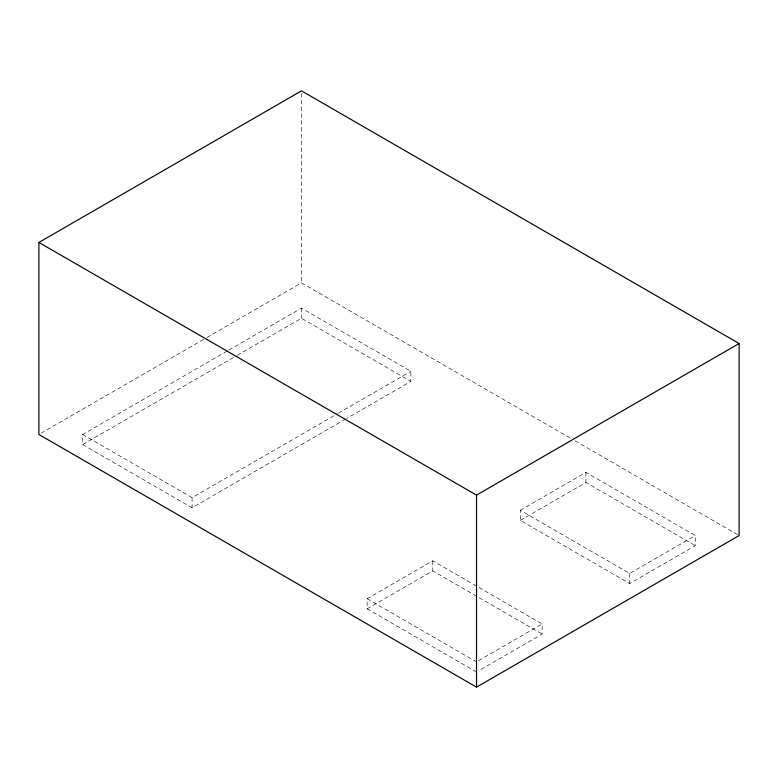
<?xml version="1.0" encoding="UTF-8"?>
<svg xmlns="http://www.w3.org/2000/svg" width="778" height="778" viewBox="0 0 778 778"><rect width="100%" height="100%" fill="white"/><g stroke="black" fill="none" stroke-linecap="round" stroke-linejoin="round"><path stroke-width="0.58" stroke-dasharray="3.89 2.92" d="M41.001 433.268L205.898 338.06M206.948 337.458L301.475 282.881L570.78 438.364M345.656 419.079L192.069 507.752L82.663 444.588L82.663 434.484L227.837 350.664M228.888 350.061L301.475 308.146L410.881 371.32L410.881 381.424L346.706 418.467M82.663 444.588L236.249 355.916M237.3 355.303L301.475 318.26L410.881 381.424M82.663 434.484L192.069 497.648L337.244 413.828M338.294 413.225L410.881 371.32M476.525 671.978L367.119 608.814L367.119 598.71L432.762 560.812L542.169 623.975L542.169 634.08L478.606 670.782M520.288 510.28L585.931 472.382L695.337 535.546L695.337 545.65L629.694 583.549L520.288 520.385L520.288 510.28L629.694 573.444L695.337 535.546M367.119 608.814L432.762 570.916L542.169 634.08M520.288 520.385L585.931 482.486L695.337 545.65M478.606 660.668L542.169 623.975M574.991 440.795L739.1 535.546M367.119 598.71L476.525 661.874M629.694 573.444L629.694 583.549M585.931 472.382L585.931 482.486M432.762 560.812L432.762 570.916M301.475 93.292L301.475 282.881M301.475 308.146L301.475 318.26M192.069 497.648L192.069 507.752"/><path stroke-width="1.17" d="M38.9 242.454L301.475 90.861L739.1 343.516L739.1 535.546L476.525 687.139L38.9 434.484L38.9 242.454L476.525 495.119L739.1 343.516M476.525 495.119L476.525 687.139"/></g></svg>
